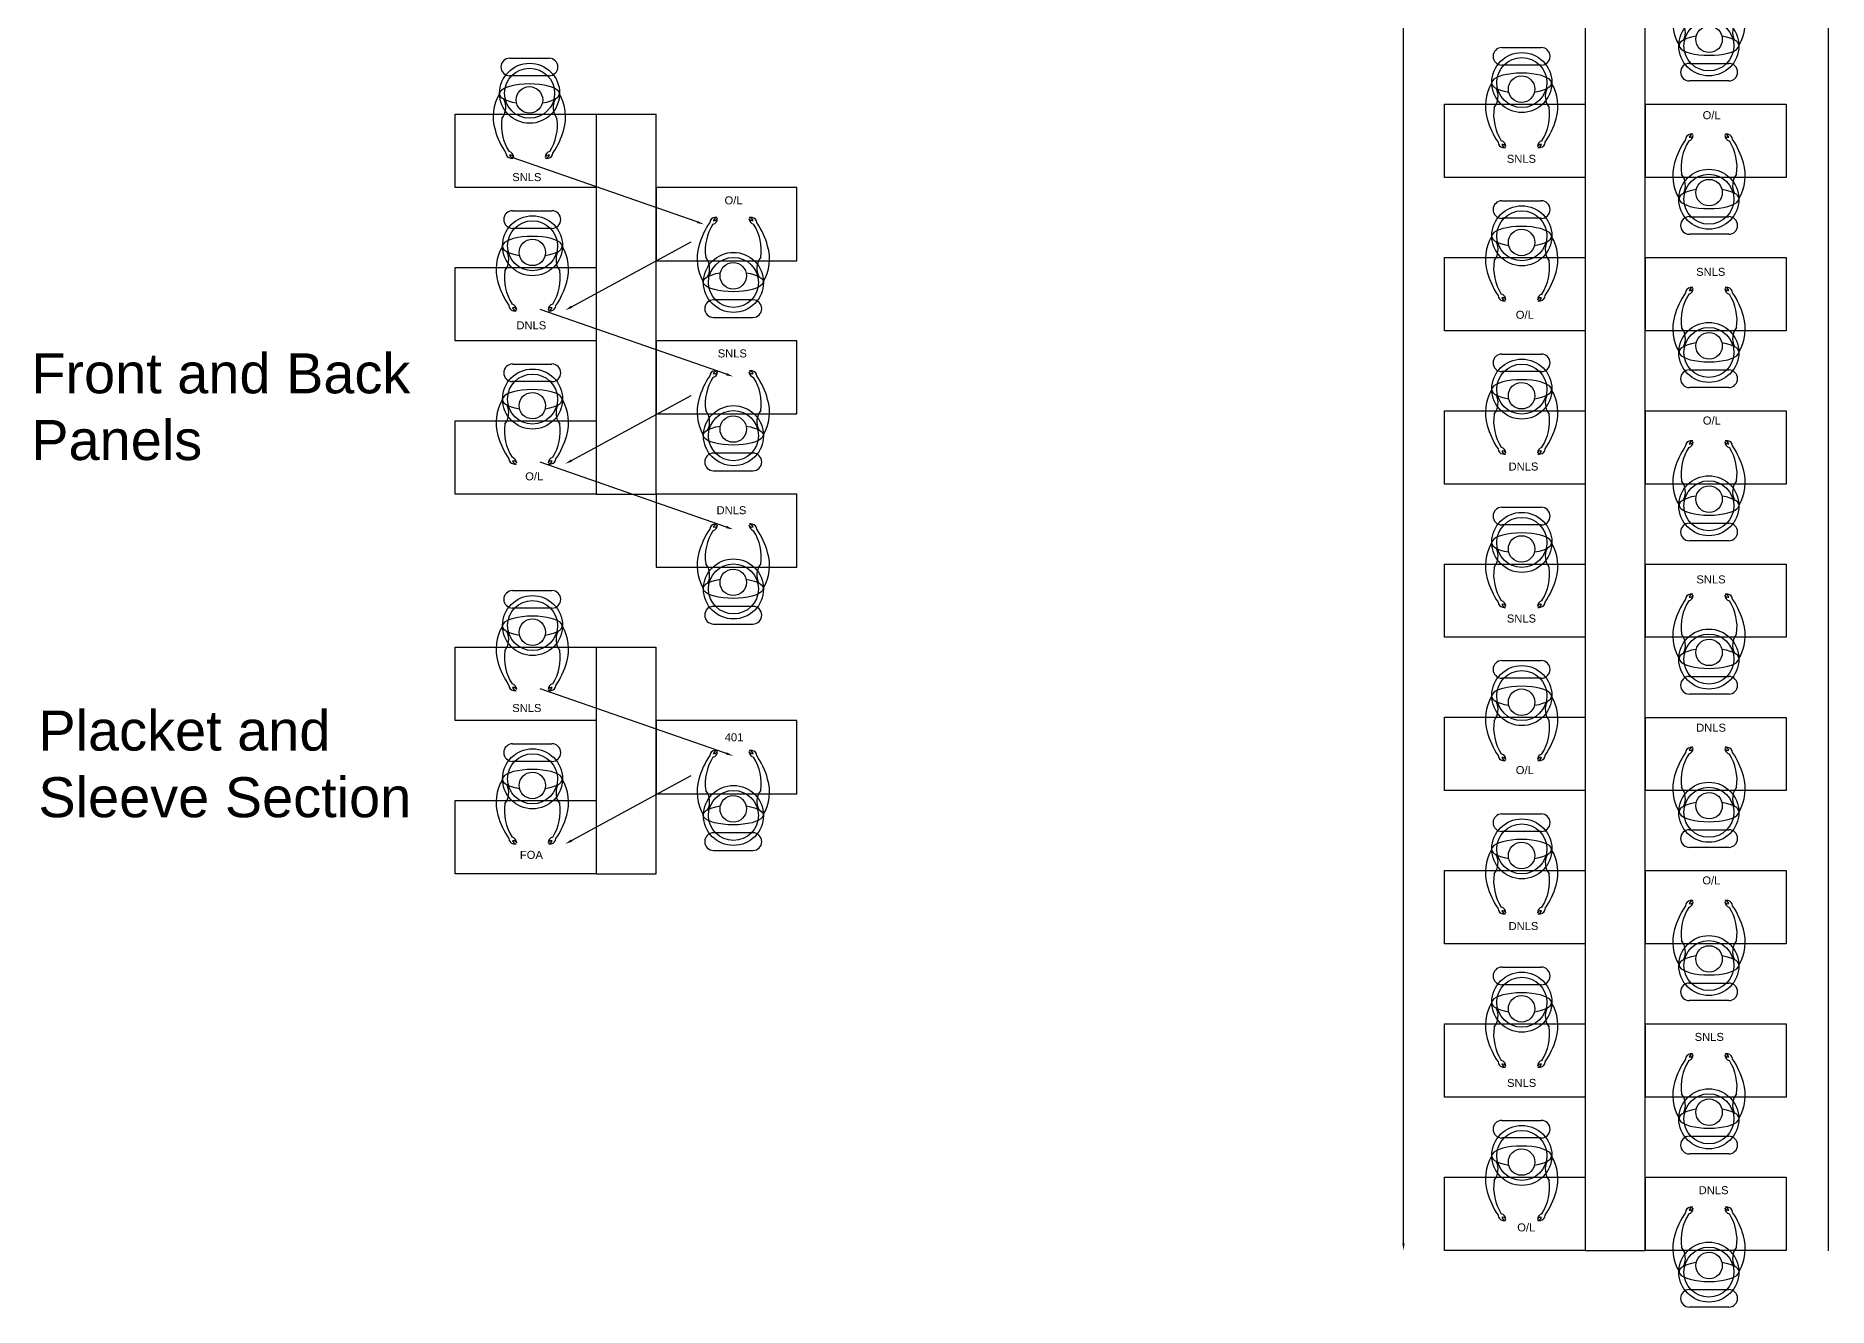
# Model space of a CAD drawing. Header units: feet. Extents: x 2.7 to 47.6, y 13.3 to 84.6.
# Drawn here: x 2.73 to 47.52, y 13.29 to 45.06 of the extents above; entities that cross this region are included whole.
import ezdxf

# ---------------------------------------------------------------- set-up
doc = ezdxf.new("R2010")
doc.units = ezdxf.units.FT
doc.header["$MEASUREMENT"] = 0
doc.styles.get("Standard").update_dxf_attribs({"font": 'arial.ttf'})

# ---------------------------------------------------------------- blocks, each defined once
blk = doc.blocks.new('*U15')
for points in [[(-0.324, 1.624), (0.66, 1.624)], [(0.66, 1.185), (-0.324, 1.185)]]:
    blk.add_lwpolyline(points)
blk.add_lwpolyline([(1.76, -1.624), (-1.76, -1.624), (-1.76, 0.206), (1.76, 0.206)], close=True)
for centre, radius in [((0.174, 0.748), 0.75), ((0.174, 0.748), 0.625), ((0.169, 0.583), 0.331)]:
    blk.add_circle(centre, radius)
for centre, radius, start, end in [((-0.324, 1.404), 0.22, 90, 270), ((0.66, 1.404), 0.22, 270, 90), ((0.393, 0.161), 1.129, 149.5661, 196.4975), ((-0.862, 0.399), 0.441, 321.0084, 27.6325), ((1.201, 0.399), 0.441, 152.3675, 218.9916), ((-0.054, 0.161), 1.129, 343.5025, 30.4339), ((0.7, -0.047), 1.231, 172.1339, 212.4052), ((-0.362, -0.047), 1.231, 327.5948, 7.8661), ((1.171, 0.345), 1.928, 195.1511, 214.4355), ((-0.832, 0.345), 1.928, 325.5645, 344.8489), ((-0.279, -0.735), 0.141, 184.3901, 259.8775), ((-0.383, -0.861), 0.161, 4.7874, 74.1711), ((-0.303, -0.887), 0.0892, 25.56, 106.9811), ((-0.2, -0.734), 0.146, 207.5188, 255.3197), ((-0.249, -0.157), 0.719, 265.656, 270.9775), ((0.722, -0.861), 0.161, 105.8289, 175.2126), ((0.642, -0.887), 0.0892, 73.0189, 154.44), ((0.538, -0.734), 0.146, 284.6803, 332.4812), ((0.587, -0.157), 0.719, 269.0225, 274.344), ((0.617, -0.735), 0.141, 280.1225, 355.6099)]:
    blk.add_arc(centre, radius, start, end)
blk.add_ellipse((0.169, 0.733), major_axis=(-0.75, 0), ratio=0.333333, start_param=2.015544, end_param=7.409234)
blk = doc.blocks.new('*U16')
at = {"color": 0, "linetype": 'ByBlock', "lineweight": -2, "transparency": 16777216}
for p in [(0, 61.28), (0, 57.45), (0, 53.62), (0, 49.79), (0, 45.96), (0, 42.13), (0, 38.3), (0, 34.47), (0, 30.64), (0, 26.81), (0, 22.98), (0, 19.15), (0, 15.32), (0, 11.49), (0, 7.66), (0, 3.83), (0, 0)]:
    blk.add_blockref('*U15', p, dxfattribs=at)
blk = doc.blocks.new('Arrow')
at = {"linetype": 'ByBlock', "lineweight": -2}
blk.add_lwpolyline([(19.992, 74.917), (15.339, 76.537)], dxfattribs=at)
blk.add_solid([(20.002, 74.945), (20.162, 74.858), (19.982, 74.889)])
blk = doc.blocks.new('arrow 2')
at = {"linetype": 'ByBlock', "lineweight": -2}
blk.add_lwpolyline([(16.121, 72.812), (19.11, 74.436)], dxfattribs=at)
blk.add_solid([(16.136, 72.785), (15.963, 72.726), (16.107, 72.838)])

msp = doc.modelspace()

# ---------------------------------------------------------------- linework, layer by layer
for p, q in [((16.732, 43.101), (18.232, 43.101)), ((16.732, 33.61), (18.232, 33.61)), ((16.732, 29.78), (16.732, 24.12)), ((16.732, 29.779), (18.232, 29.779)), ((18.232, 24.12), (18.232, 29.78)), ((16.732, 24.12), (18.232, 24.12)), ((41.453, 14.71), (42.953, 14.71))]:
    msp.add_line(p, q)
at = {"linetype": 'ByBlock', "lineweight": -2}
for points in [[(36.91, 14.89), (36.91, 77.831)], [(47.522, 77.639), (47.522, 14.702)]]:
    msp.add_lwpolyline(points, dxfattribs=at)
for points in [[(42.953, 14.71), (42.953, 77.819), (41.453, 77.819), (41.453, 14.71)], [(14.574, 44.5), (15.559, 44.5)], [(39.369, 44.768), (40.353, 44.768)], [(39.369, 44.768), (40.353, 44.768)], [(15.559, 44.061), (14.574, 44.061)], [(40.353, 44.329), (39.369, 44.329)], [(40.353, 44.329), (39.369, 44.329)], [(16.732, 43.101), (16.732, 33.61)], [(18.232, 33.61), (18.232, 43.101)], [(39.369, 40.938), (40.353, 40.938)], [(39.369, 40.938), (40.353, 40.938)], [(14.648, 40.688), (15.632, 40.688)], [(40.353, 40.499), (39.369, 40.499)], [(40.353, 40.499), (39.369, 40.499)], [(15.632, 40.249), (14.648, 40.249)], [(20.653, 38.462), (19.669, 38.462)], [(19.669, 38.022), (20.653, 38.022)], [(14.648, 36.858), (15.632, 36.858)], [(39.369, 37.108), (40.353, 37.108)], [(39.369, 37.108), (40.353, 37.108)], [(15.632, 36.419), (14.648, 36.419)], [(40.353, 36.669), (39.369, 36.669)], [(40.353, 36.669), (39.369, 36.669)], [(20.653, 34.632), (19.669, 34.632)], [(19.669, 34.192), (20.653, 34.192)], [(39.369, 33.278), (40.353, 33.278)], [(40.353, 32.839), (39.369, 32.839)], [(14.648, 31.198), (15.632, 31.198)], [(15.632, 30.759), (14.648, 30.759)], [(20.653, 30.802), (19.669, 30.802)], [(19.669, 30.362), (20.653, 30.362)], [(39.369, 29.448), (40.353, 29.448)], [(40.353, 29.009), (39.369, 29.009)], [(14.648, 27.368), (15.632, 27.368)], [(15.632, 26.929), (14.648, 26.929)], [(39.369, 25.618), (40.353, 25.618)], [(20.653, 25.142), (19.669, 25.142)], [(40.353, 25.179), (39.369, 25.179)], [(19.669, 24.704), (20.653, 24.704)], [(39.369, 21.788), (40.353, 21.788)], [(40.353, 21.349), (39.369, 21.349)], [(39.369, 17.958), (40.353, 17.958)], [(40.353, 17.519), (39.369, 17.519)]]:
    msp.add_lwpolyline(points)
for points in [[(16.732, 41.27), (13.212, 41.27), (13.212, 43.101), (16.732, 43.101)], [(41.453, 41.52), (37.933, 41.52), (37.933, 43.35), (41.453, 43.35)], [(41.453, 41.52), (37.933, 41.52), (37.933, 43.35), (41.453, 43.35)], [(21.753, 41.27), (18.232, 41.27), (18.232, 39.44), (21.753, 39.44)], [(41.453, 37.69), (37.933, 37.69), (37.933, 39.52), (41.453, 39.52)], [(41.453, 37.69), (37.933, 37.69), (37.933, 39.52), (41.453, 39.52)], [(16.732, 37.44), (13.212, 37.44), (13.212, 39.271), (16.732, 39.271)], [(21.753, 37.44), (18.232, 37.44), (18.232, 35.61), (21.753, 35.61)], [(16.732, 33.61), (13.212, 33.61), (13.212, 35.441), (16.732, 35.441)], [(41.453, 33.86), (37.933, 33.86), (37.933, 35.69), (41.453, 35.69)], [(41.453, 33.86), (37.933, 33.86), (37.933, 35.69), (41.453, 35.69)], [(21.753, 33.61), (18.232, 33.61), (18.232, 31.78), (21.753, 31.78)], [(41.453, 30.03), (37.933, 30.03), (37.933, 31.86), (41.453, 31.86)], [(16.732, 27.95), (13.212, 27.95), (13.212, 29.78), (16.732, 29.78)], [(21.753, 27.95), (18.232, 27.95), (18.232, 26.12), (21.753, 26.12)], [(41.453, 26.2), (37.933, 26.2), (37.933, 28.03), (41.453, 28.03)], [(16.732, 24.12), (13.212, 24.12), (13.212, 25.95), (16.732, 25.95)], [(41.453, 22.37), (37.933, 22.37), (37.933, 24.2), (41.453, 24.2)], [(41.453, 18.54), (37.933, 18.54), (37.933, 20.37), (41.453, 20.37)], [(41.453, 14.71), (37.933, 14.71), (37.933, 16.54), (41.453, 16.54)]]:
    msp.add_lwpolyline(points, close=True)
for centre, radius in [((15.073, 43.624), 0.75), ((39.867, 43.892), 0.75), ((39.867, 43.892), 0.75), ((39.867, 43.892), 0.625), ((39.867, 43.892), 0.625), ((15.073, 43.624), 0.625), ((39.862, 43.727), 0.331), ((39.862, 43.727), 0.331), ((15.068, 43.459), 0.331), ((39.867, 40.062), 0.75), ((39.867, 40.062), 0.75), ((15.146, 39.813), 0.75), ((15.146, 39.813), 0.625), ((39.867, 40.062), 0.625), ((39.867, 40.062), 0.625), ((15.141, 39.648), 0.331), ((39.862, 39.897), 0.331), ((39.862, 39.897), 0.331), ((20.167, 38.898), 0.75), ((20.167, 38.898), 0.625), ((20.162, 39.063), 0.331), ((15.146, 35.983), 0.75), ((39.867, 36.232), 0.75), ((39.867, 36.232), 0.75), ((39.867, 36.232), 0.625), ((39.867, 36.232), 0.625), ((15.146, 35.983), 0.625), ((39.862, 36.067), 0.331), ((39.862, 36.067), 0.331), ((15.141, 35.818), 0.331), ((20.167, 35.068), 0.75), ((20.167, 35.068), 0.625), ((20.162, 35.233), 0.331), ((39.867, 32.402), 0.75), ((39.867, 32.402), 0.625), ((39.862, 32.237), 0.331), ((20.167, 31.238), 0.75), ((20.167, 31.238), 0.625), ((20.162, 31.403), 0.331), ((15.146, 30.323), 0.75), ((15.146, 30.323), 0.625), ((15.141, 30.158), 0.331), ((39.867, 28.572), 0.75), ((39.867, 28.572), 0.625), ((39.862, 28.407), 0.331), ((15.146, 26.493), 0.75), ((15.146, 26.493), 0.625), ((15.141, 26.328), 0.331), ((20.167, 25.578), 0.75), ((20.167, 25.578), 0.625), ((20.162, 25.743), 0.331), ((39.867, 24.742), 0.75), ((39.867, 24.742), 0.625), ((39.862, 24.577), 0.331), ((39.867, 20.912), 0.75), ((39.867, 20.912), 0.625), ((39.862, 20.747), 0.331), ((39.867, 17.082), 0.75), ((39.867, 17.082), 0.625), ((39.862, 16.917), 0.331)]:
    msp.add_circle(centre, radius)
for centre, radius, start, end in [((14.574, 44.28), 0.22, 90, 270), ((15.559, 44.28), 0.22, 270, 90), ((39.369, 44.548), 0.22, 90, 270), ((39.369, 44.548), 0.22, 90, 270), ((40.353, 44.548), 0.22, 270, 90), ((40.353, 44.548), 0.22, 270, 90), ((15.291, 43.037), 1.129, 149.5661, 196.4975), ((14.037, 43.275), 0.441, 321.0084, 27.6325), ((16.099, 43.275), 0.441, 152.3675, 218.9916), ((14.844, 43.037), 1.129, 343.5025, 30.4339), ((40.086, 43.305), 1.129, 149.5661, 196.4975), ((40.086, 43.305), 1.129, 149.5661, 196.4975), ((38.831, 43.543), 0.441, 321.0084, 27.6325), ((38.831, 43.543), 0.441, 321.0084, 27.6325), ((40.894, 43.543), 0.441, 152.3675, 218.9916), ((40.894, 43.543), 0.441, 152.3675, 218.9916), ((39.639, 43.305), 1.129, 343.5025, 30.4339), ((39.639, 43.305), 1.129, 343.5025, 30.4339), ((15.599, 42.829), 1.231, 172.1339, 212.4052), ((14.537, 42.829), 1.231, 327.5948, 7.8661), ((40.393, 43.097), 1.231, 172.1339, 212.4052), ((40.393, 43.097), 1.231, 172.1339, 212.4052), ((39.331, 43.097), 1.231, 327.5948, 7.8661), ((39.331, 43.097), 1.231, 327.5948, 7.8661), ((16.069, 43.221), 1.928, 195.1511, 214.4355), ((14.066, 43.221), 1.928, 325.5645, 344.8489), ((40.864, 43.489), 1.928, 195.1511, 214.4355), ((40.864, 43.489), 1.928, 195.1511, 214.4355), ((38.861, 43.489), 1.928, 325.5645, 344.8489), ((38.861, 43.489), 1.928, 325.5645, 344.8489), ((14.62, 42.141), 0.141, 184.3901, 259.8775), ((14.516, 42.015), 0.161, 4.7874, 74.1711), ((15.62, 42.015), 0.161, 105.8289, 175.2126), ((15.516, 42.141), 0.141, 280.1225, 355.6099), ((39.414, 42.409), 0.141, 184.3901, 259.8775), ((39.414, 42.409), 0.141, 184.3901, 259.8775), ((39.31, 42.282), 0.161, 4.7874, 74.1711), ((39.31, 42.282), 0.161, 4.7874, 74.1711), ((39.39, 42.257), 0.0892, 25.56, 106.9811), ((39.39, 42.257), 0.0892, 25.56, 106.9811), ((39.494, 42.41), 0.146, 207.5188, 255.3197), ((39.494, 42.41), 0.146, 207.5188, 255.3197), ((39.444, 42.987), 0.719, 265.656, 270.9775), ((39.444, 42.987), 0.719, 265.656, 270.9775), ((40.415, 42.282), 0.161, 105.8289, 175.2126), ((40.415, 42.282), 0.161, 105.8289, 175.2126), ((40.335, 42.257), 0.0892, 73.0189, 154.44), ((40.335, 42.257), 0.0892, 73.0189, 154.44), ((40.231, 42.41), 0.146, 284.6803, 332.4812), ((40.231, 42.41), 0.146, 284.6803, 332.4812), ((40.281, 42.987), 0.719, 269.0225, 274.344), ((40.281, 42.987), 0.719, 269.0225, 274.344), ((40.31, 42.409), 0.141, 280.1225, 355.6099), ((40.31, 42.409), 0.141, 280.1225, 355.6099), ((14.595, 41.99), 0.0892, 25.56, 106.9811), ((14.699, 42.142), 0.146, 207.5188, 255.3197), ((14.65, 42.72), 0.719, 265.656, 270.9775), ((15.541, 41.99), 0.0892, 73.0189, 154.44), ((15.437, 42.142), 0.146, 284.6803, 332.4812), ((15.486, 42.72), 0.719, 269.0225, 274.344), ((39.369, 40.718), 0.22, 90, 270), ((39.369, 40.718), 0.22, 90, 270), ((40.353, 40.718), 0.22, 270, 90), ((40.353, 40.718), 0.22, 270, 90), ((14.648, 40.469), 0.22, 90, 270), ((15.632, 40.469), 0.22, 270, 90), ((21.164, 39.302), 1.928, 145.5645, 164.8489), ((20.693, 39.694), 1.231, 147.5948, 187.8661), ((19.714, 40.381), 0.141, 100.1225, 175.6099), ((19.61, 40.508), 0.161, 285.8289, 355.2126), ((19.793, 40.38), 0.146, 104.6803, 152.4812), ((19.689, 40.533), 0.0892, 253.0189, 334.44), ((19.744, 39.803), 0.719, 89.0225, 94.344), ((20.635, 40.533), 0.0892, 205.56, 286.9811), ((20.714, 40.508), 0.161, 184.7874, 254.1711), ((20.58, 39.803), 0.719, 85.656, 90.9775), ((20.531, 40.38), 0.146, 27.5188, 75.3197), ((20.61, 40.381), 0.141, 4.3901, 79.8775), ((19.631, 39.694), 1.231, 352.1339, 32.4052), ((19.16, 39.302), 1.928, 15.1511, 34.4355), ((40.086, 39.475), 1.129, 149.5661, 196.4975), ((40.086, 39.475), 1.129, 149.5661, 196.4975), ((38.831, 39.713), 0.441, 321.0084, 27.6325), ((38.831, 39.713), 0.441, 321.0084, 27.6325), ((40.894, 39.713), 0.441, 152.3675, 218.9916), ((40.894, 39.713), 0.441, 152.3675, 218.9916), ((39.639, 39.475), 1.129, 343.5025, 30.4339), ((39.639, 39.475), 1.129, 343.5025, 30.4339), ((15.365, 39.226), 1.129, 149.5661, 196.4975), ((14.11, 39.463), 0.441, 321.0084, 27.6325), ((16.173, 39.463), 0.441, 152.3675, 218.9916), ((14.918, 39.226), 1.129, 343.5025, 30.4339), ((20.385, 39.485), 1.129, 163.5025, 210.4339), ((19.131, 39.248), 0.441, 332.3675, 38.9916), ((21.193, 39.248), 0.441, 141.0084, 207.6325), ((19.938, 39.485), 1.129, 329.5661, 16.4975), ((40.393, 39.267), 1.231, 172.1339, 212.4052), ((40.393, 39.267), 1.231, 172.1339, 212.4052), ((39.331, 39.267), 1.231, 327.5948, 7.8661), ((39.331, 39.267), 1.231, 327.5948, 7.8661), ((15.672, 39.017), 1.231, 172.1339, 212.4052), ((14.61, 39.017), 1.231, 327.5948, 7.8661), ((40.864, 39.659), 1.928, 195.1511, 214.4355), ((40.864, 39.659), 1.928, 195.1511, 214.4355), ((38.861, 39.659), 1.928, 325.5645, 344.8489), ((38.861, 39.659), 1.928, 325.5645, 344.8489), ((16.143, 39.409), 1.928, 195.1511, 214.4355), ((14.14, 39.409), 1.928, 325.5645, 344.8489), ((39.414, 38.579), 0.141, 184.3901, 259.8775), ((39.414, 38.579), 0.141, 184.3901, 259.8775), ((39.31, 38.452), 0.161, 4.7874, 74.1711), ((39.31, 38.452), 0.161, 4.7874, 74.1711), ((40.415, 38.452), 0.161, 105.8289, 175.2126), ((40.415, 38.452), 0.161, 105.8289, 175.2126), ((40.31, 38.579), 0.141, 280.1225, 355.6099), ((40.31, 38.579), 0.141, 280.1225, 355.6099), ((14.693, 38.33), 0.141, 184.3901, 259.8775), ((14.589, 38.203), 0.161, 4.7874, 74.1711), ((14.669, 38.178), 0.0892, 25.56, 106.9811), ((14.772, 38.331), 0.146, 207.5188, 255.3197), ((14.723, 38.908), 0.719, 265.656, 270.9775), ((15.694, 38.203), 0.161, 105.8289, 175.2126), ((15.614, 38.178), 0.0892, 73.0189, 154.44), ((15.51, 38.331), 0.146, 284.6803, 332.4812), ((15.56, 38.908), 0.719, 269.0225, 274.344), ((15.589, 38.33), 0.141, 280.1225, 355.6099), ((19.669, 38.242), 0.22, 90, 270), ((20.653, 38.242), 0.22, 270, 90), ((39.39, 38.427), 0.0892, 25.56, 106.9811), ((39.39, 38.427), 0.0892, 25.56, 106.9811), ((39.494, 38.58), 0.146, 207.5188, 255.3197), ((39.494, 38.58), 0.146, 207.5188, 255.3197), ((39.444, 39.157), 0.719, 265.656, 270.9775), ((39.444, 39.157), 0.719, 265.656, 270.9775), ((40.335, 38.427), 0.0892, 73.0189, 154.44), ((40.335, 38.427), 0.0892, 73.0189, 154.44), ((40.231, 38.58), 0.146, 284.6803, 332.4812), ((40.231, 38.58), 0.146, 284.6803, 332.4812), ((40.281, 39.157), 0.719, 269.0225, 274.344), ((40.281, 39.157), 0.719, 269.0225, 274.344), ((14.648, 36.639), 0.22, 90, 270), ((15.632, 36.639), 0.22, 270, 90), ((39.369, 36.888), 0.22, 90, 270), ((39.369, 36.888), 0.22, 90, 270), ((40.353, 36.888), 0.22, 270, 90), ((40.353, 36.888), 0.22, 270, 90), ((21.164, 35.472), 1.928, 145.5645, 164.8489), ((20.693, 35.864), 1.231, 147.5948, 187.8661), ((19.714, 36.551), 0.141, 100.1225, 175.6099), ((19.61, 36.678), 0.161, 285.8289, 355.2126), ((19.793, 36.55), 0.146, 104.6803, 152.4812), ((19.689, 36.703), 0.0892, 253.0189, 334.44), ((19.744, 35.973), 0.719, 89.0225, 94.344), ((20.635, 36.703), 0.0892, 205.56, 286.9811), ((20.714, 36.678), 0.161, 184.7874, 254.1711), ((20.58, 35.973), 0.719, 85.656, 90.9775), ((20.531, 36.55), 0.146, 27.5188, 75.3197), ((20.61, 36.551), 0.141, 4.3901, 79.8775), ((19.631, 35.864), 1.231, 352.1339, 32.4052), ((19.16, 35.472), 1.928, 15.1511, 34.4355), ((15.365, 35.396), 1.129, 149.5661, 196.4975), ((14.11, 35.633), 0.441, 321.0084, 27.6325), ((16.173, 35.633), 0.441, 152.3675, 218.9916), ((14.918, 35.396), 1.129, 343.5025, 30.4339), ((20.385, 35.655), 1.129, 163.5025, 210.4339), ((19.938, 35.655), 1.129, 329.5661, 16.4975), ((40.086, 35.645), 1.129, 149.5661, 196.4975), ((40.086, 35.645), 1.129, 149.5661, 196.4975), ((38.831, 35.883), 0.441, 321.0084, 27.6325), ((38.831, 35.883), 0.441, 321.0084, 27.6325), ((40.894, 35.883), 0.441, 152.3675, 218.9916), ((40.894, 35.883), 0.441, 152.3675, 218.9916), ((39.639, 35.645), 1.129, 343.5025, 30.4339), ((39.639, 35.645), 1.129, 343.5025, 30.4339), ((19.131, 35.418), 0.441, 332.3675, 38.9916), ((21.193, 35.418), 0.441, 141.0084, 207.6325), ((40.393, 35.437), 1.231, 172.1339, 212.4052), ((40.393, 35.437), 1.231, 172.1339, 212.4052), ((39.331, 35.437), 1.231, 327.5948, 7.8661), ((39.331, 35.437), 1.231, 327.5948, 7.8661), ((16.143, 35.579), 1.928, 195.1511, 214.4355), ((15.672, 35.187), 1.231, 172.1339, 212.4052), ((14.61, 35.187), 1.231, 327.5948, 7.8661), ((14.14, 35.579), 1.928, 325.5645, 344.8489), ((40.864, 35.829), 1.928, 195.1511, 214.4355), ((40.864, 35.829), 1.928, 195.1511, 214.4355), ((38.861, 35.829), 1.928, 325.5645, 344.8489), ((38.861, 35.829), 1.928, 325.5645, 344.8489), ((14.693, 34.5), 0.141, 184.3901, 259.8775), ((14.589, 34.373), 0.161, 4.7874, 74.1711), ((15.694, 34.373), 0.161, 105.8289, 175.2126), ((15.589, 34.5), 0.141, 280.1225, 355.6099), ((19.669, 34.412), 0.22, 90, 270), ((20.653, 34.412), 0.22, 270, 90), ((39.414, 34.749), 0.141, 184.3901, 259.8775), ((39.414, 34.749), 0.141, 184.3901, 259.8775), ((39.31, 34.622), 0.161, 4.7874, 74.1711), ((39.31, 34.622), 0.161, 4.7874, 74.1711), ((39.39, 34.597), 0.0892, 25.56, 106.9811), ((39.39, 34.597), 0.0892, 25.56, 106.9811), ((39.494, 34.75), 0.146, 207.5188, 255.3197), ((39.494, 34.75), 0.146, 207.5188, 255.3197), ((39.444, 35.327), 0.719, 265.656, 270.9775), ((39.444, 35.327), 0.719, 265.656, 270.9775), ((40.415, 34.622), 0.161, 105.8289, 175.2126), ((40.415, 34.622), 0.161, 105.8289, 175.2126), ((40.335, 34.597), 0.0892, 73.0189, 154.44), ((40.335, 34.597), 0.0892, 73.0189, 154.44), ((40.231, 34.75), 0.146, 284.6803, 332.4812), ((40.231, 34.75), 0.146, 284.6803, 332.4812), ((40.281, 35.327), 0.719, 269.0225, 274.344), ((40.281, 35.327), 0.719, 269.0225, 274.344), ((40.31, 34.749), 0.141, 280.1225, 355.6099), ((40.31, 34.749), 0.141, 280.1225, 355.6099), ((14.669, 34.348), 0.0892, 25.56, 106.9811), ((14.772, 34.501), 0.146, 207.5188, 255.3197), ((14.723, 35.078), 0.719, 265.656, 270.9775), ((15.614, 34.348), 0.0892, 73.0189, 154.44), ((15.51, 34.501), 0.146, 284.6803, 332.4812), ((15.56, 35.078), 0.719, 269.0225, 274.344), ((39.369, 33.058), 0.22, 90, 270), ((40.353, 33.058), 0.22, 270, 90), ((21.164, 31.642), 1.928, 145.5645, 164.8489), ((19.714, 32.721), 0.141, 100.1225, 175.6099), ((19.61, 32.848), 0.161, 285.8289, 355.2126), ((19.793, 32.72), 0.146, 104.6803, 152.4812), ((19.689, 32.873), 0.0892, 253.0189, 334.44), ((19.744, 32.143), 0.719, 89.0225, 94.344), ((20.635, 32.873), 0.0892, 205.56, 286.9811), ((20.714, 32.848), 0.161, 184.7874, 254.1711), ((20.58, 32.143), 0.719, 85.656, 90.9775), ((20.531, 32.72), 0.146, 27.5188, 75.3197), ((20.61, 32.721), 0.141, 4.3901, 79.8775), ((19.16, 31.642), 1.928, 15.1511, 34.4355), ((20.693, 32.034), 1.231, 147.5948, 187.8661), ((19.631, 32.034), 1.231, 352.1339, 32.4052), ((40.086, 31.815), 1.129, 149.5661, 196.4975), ((38.831, 32.053), 0.441, 321.0084, 27.6325), ((40.894, 32.053), 0.441, 152.3675, 218.9916), ((39.639, 31.815), 1.129, 343.5025, 30.4339), ((20.385, 31.825), 1.129, 163.5025, 210.4339), ((19.131, 31.588), 0.441, 332.3675, 38.9916), ((21.193, 31.588), 0.441, 141.0084, 207.6325), ((19.938, 31.825), 1.129, 329.5661, 16.4975), ((40.864, 31.999), 1.928, 195.1511, 214.4355), ((40.393, 31.607), 1.231, 172.1339, 212.4052), ((39.331, 31.607), 1.231, 327.5948, 7.8661), ((38.861, 31.999), 1.928, 325.5645, 344.8489), ((14.648, 30.979), 0.22, 90, 270), ((15.632, 30.979), 0.22, 270, 90), ((39.414, 30.919), 0.141, 184.3901, 259.8775), ((39.31, 30.792), 0.161, 4.7874, 74.1711), ((40.415, 30.792), 0.161, 105.8289, 175.2126), ((40.31, 30.919), 0.141, 280.1225, 355.6099), ((19.669, 30.582), 0.22, 90, 270), ((20.653, 30.582), 0.22, 270, 90), ((39.39, 30.767), 0.0892, 25.56, 106.9811), ((39.494, 30.92), 0.146, 207.5188, 255.3197), ((39.444, 31.497), 0.719, 265.656, 270.9775), ((40.335, 30.767), 0.0892, 73.0189, 154.44), ((40.231, 30.92), 0.146, 284.6803, 332.4812), ((40.281, 31.497), 0.719, 269.0225, 274.344), ((15.365, 29.736), 1.129, 149.5661, 196.4975), ((14.11, 29.973), 0.441, 321.0084, 27.6325), ((16.173, 29.973), 0.441, 152.3675, 218.9916), ((14.918, 29.736), 1.129, 343.5025, 30.4339), ((15.672, 29.527), 1.231, 172.1339, 212.4052), ((14.61, 29.527), 1.231, 327.5948, 7.8661), ((16.143, 29.919), 1.928, 195.1511, 214.4355), ((14.14, 29.919), 1.928, 325.5645, 344.8489), ((39.369, 29.228), 0.22, 90, 270), ((40.353, 29.228), 0.22, 270, 90), ((14.693, 28.84), 0.141, 184.3901, 259.8775), ((14.589, 28.713), 0.161, 4.7874, 74.1711), ((14.669, 28.688), 0.0892, 25.56, 106.9811), ((14.772, 28.841), 0.146, 207.5188, 255.3197), ((14.723, 29.418), 0.719, 265.656, 270.9775), ((15.694, 28.713), 0.161, 105.8289, 175.2126), ((15.614, 28.688), 0.0892, 73.0189, 154.44), ((15.51, 28.841), 0.146, 284.6803, 332.4812), ((15.56, 29.418), 0.719, 269.0225, 274.344), ((15.589, 28.84), 0.141, 280.1225, 355.6099), ((40.086, 27.985), 1.129, 149.5661, 196.4975), ((38.831, 28.223), 0.441, 321.0084, 27.6325), ((40.894, 28.223), 0.441, 152.3675, 218.9916), ((39.639, 27.985), 1.129, 343.5025, 30.4339), ((40.393, 27.777), 1.231, 172.1339, 212.4052), ((39.331, 27.777), 1.231, 327.5948, 7.8661), ((14.648, 27.149), 0.22, 90, 270), ((15.632, 27.149), 0.22, 270, 90), ((40.864, 28.169), 1.928, 195.1511, 214.4355), ((38.861, 28.169), 1.928, 325.5645, 344.8489), ((21.164, 25.982), 1.928, 145.5645, 164.8489), ((20.693, 26.373), 1.231, 147.5948, 187.8661), ((19.714, 27.061), 0.141, 100.1225, 175.6099), ((19.61, 27.188), 0.161, 285.8289, 355.2126), ((19.793, 27.06), 0.146, 104.6803, 152.4812), ((19.689, 27.213), 0.0892, 253.0189, 334.44), ((19.744, 26.483), 0.719, 89.0225, 94.344), ((20.635, 27.213), 0.0892, 205.56, 286.9811), ((20.714, 27.188), 0.161, 184.7874, 254.1711), ((20.58, 26.483), 0.719, 85.656, 90.9775), ((20.531, 27.06), 0.146, 27.5188, 75.3197), ((20.61, 27.061), 0.141, 4.3901, 79.8775), ((19.631, 26.373), 1.231, 352.1339, 32.4052), ((19.16, 25.982), 1.928, 15.1511, 34.4355), ((39.414, 27.089), 0.141, 184.3901, 259.8775), ((39.31, 26.962), 0.161, 4.7874, 74.1711), ((39.39, 26.937), 0.0892, 25.56, 106.9811), ((39.494, 27.09), 0.146, 207.5188, 255.3197), ((39.444, 27.667), 0.719, 265.656, 270.9775), ((40.415, 26.962), 0.161, 105.8289, 175.2126), ((40.335, 26.937), 0.0892, 73.0189, 154.44), ((40.231, 27.09), 0.146, 284.6803, 332.4812), ((40.281, 27.667), 0.719, 269.0225, 274.344), ((40.31, 27.089), 0.141, 280.1225, 355.6099), ((15.365, 25.906), 1.129, 149.5661, 196.4975), ((14.918, 25.906), 1.129, 343.5025, 30.4339), ((20.385, 26.165), 1.129, 163.5025, 210.4339), ((19.938, 26.165), 1.129, 329.5661, 16.4975), ((14.11, 26.143), 0.441, 321.0084, 27.6325), ((16.173, 26.143), 0.441, 152.3675, 218.9916), ((19.131, 25.928), 0.441, 332.3675, 38.9916), ((21.193, 25.928), 0.441, 141.0084, 207.6325), ((16.143, 26.089), 1.928, 195.1511, 214.4355), ((15.672, 25.697), 1.231, 172.1339, 212.4052), ((14.61, 25.697), 1.231, 327.5948, 7.8661), ((14.14, 26.089), 1.928, 325.5645, 344.8489), ((39.369, 25.398), 0.22, 90, 270), ((40.353, 25.398), 0.22, 270, 90), ((19.669, 24.924), 0.22, 90, 270), ((20.653, 24.924), 0.22, 270, 90), ((14.693, 25.01), 0.141, 184.3901, 259.8775), ((14.589, 24.883), 0.161, 4.7874, 74.1711), ((14.669, 24.858), 0.0892, 25.56, 106.9811), ((14.772, 25.011), 0.146, 207.5188, 255.3197), ((14.723, 25.588), 0.719, 265.656, 270.9775), ((15.694, 24.883), 0.161, 105.8289, 175.2126), ((15.614, 24.858), 0.0892, 73.0189, 154.44), ((15.51, 25.011), 0.146, 284.6803, 332.4812), ((15.56, 25.588), 0.719, 269.0225, 274.344), ((15.589, 25.01), 0.141, 280.1225, 355.6099), ((40.086, 24.155), 1.129, 149.5661, 196.4975), ((39.639, 24.155), 1.129, 343.5025, 30.4339), ((38.831, 24.393), 0.441, 321.0084, 27.6325), ((40.894, 24.393), 0.441, 152.3675, 218.9916), ((40.864, 24.339), 1.928, 195.1511, 214.4355), ((40.393, 23.947), 1.231, 172.1339, 212.4052), ((39.331, 23.947), 1.231, 327.5948, 7.8661), ((38.861, 24.339), 1.928, 325.5645, 344.8489), ((39.414, 23.259), 0.141, 184.3901, 259.8775), ((39.31, 23.132), 0.161, 4.7874, 74.1711), ((39.39, 23.107), 0.0892, 25.56, 106.9811), ((39.494, 23.26), 0.146, 207.5188, 255.3197), ((39.444, 23.837), 0.719, 265.656, 270.9775), ((40.415, 23.132), 0.161, 105.8289, 175.2126), ((40.335, 23.107), 0.0892, 73.0189, 154.44), ((40.231, 23.26), 0.146, 284.6803, 332.4812), ((40.281, 23.837), 0.719, 269.0225, 274.344), ((40.31, 23.259), 0.141, 280.1225, 355.6099), ((39.369, 21.568), 0.22, 90, 270), ((40.353, 21.568), 0.22, 270, 90), ((40.086, 20.325), 1.129, 149.5661, 196.4975), ((38.831, 20.563), 0.441, 321.0084, 27.6325), ((40.894, 20.563), 0.441, 152.3675, 218.9916), ((39.639, 20.325), 1.129, 343.5025, 30.4339), ((40.393, 20.117), 1.231, 172.1339, 212.4052), ((39.331, 20.117), 1.231, 327.5948, 7.8661), ((40.864, 20.509), 1.928, 195.1511, 214.4355), ((38.861, 20.509), 1.928, 325.5645, 344.8489), ((39.414, 19.429), 0.141, 184.3901, 259.8775), ((39.31, 19.302), 0.161, 4.7874, 74.1711), ((39.39, 19.277), 0.0892, 25.56, 106.9811), ((39.494, 19.43), 0.146, 207.5188, 255.3197), ((39.444, 20.007), 0.719, 265.656, 270.9775), ((40.415, 19.302), 0.161, 105.8289, 175.2126), ((40.335, 19.277), 0.0892, 73.0189, 154.44), ((40.231, 19.43), 0.146, 284.6803, 332.4812), ((40.281, 20.007), 0.719, 269.0225, 274.344), ((40.31, 19.429), 0.141, 280.1225, 355.6099), ((39.369, 17.738), 0.22, 90, 270), ((40.353, 17.738), 0.22, 270, 90), ((40.086, 16.495), 1.129, 149.5661, 196.4975), ((39.639, 16.495), 1.129, 343.5025, 30.4339), ((38.831, 16.733), 0.441, 321.0084, 27.6325), ((40.894, 16.733), 0.441, 152.3675, 218.9916), ((40.864, 16.679), 1.928, 195.1511, 214.4355), ((40.393, 16.287), 1.231, 172.1339, 212.4052), ((39.331, 16.287), 1.231, 327.5948, 7.8661), ((38.861, 16.679), 1.928, 325.5645, 344.8489), ((39.414, 15.599), 0.141, 184.3901, 259.8775), ((39.31, 15.472), 0.161, 4.7874, 74.1711), ((39.39, 15.447), 0.0892, 25.56, 106.9811), ((39.494, 15.6), 0.146, 207.5188, 255.3197), ((39.444, 16.177), 0.719, 265.656, 270.9775), ((40.415, 15.472), 0.161, 105.8289, 175.2126), ((40.335, 15.447), 0.0892, 73.0189, 154.44), ((40.231, 15.6), 0.146, 284.6803, 332.4812), ((40.281, 16.177), 0.719, 269.0225, 274.344), ((40.31, 15.599), 0.141, 280.1225, 355.6099)]:
    msp.add_arc(centre, radius, start, end)
for centre in [(39.862, 43.877), (39.862, 43.877), (15.068, 43.609), (15.141, 39.798), (39.862, 40.047), (39.862, 40.047), (39.862, 36.217), (39.862, 36.217), (15.141, 35.968), (39.862, 32.387), (15.141, 30.308), (39.862, 28.557), (15.141, 26.478), (39.862, 24.727), (39.862, 20.897), (39.862, 17.067)]:
    msp.add_ellipse(centre, major_axis=(-0.75, 0), ratio=0.333333, start_param=2.015544, end_param=7.409234)
at = {"extrusion": (0, 0, -1)}
for centre in [(20.162, 38.913), (20.162, 35.083), (20.162, 31.253), (20.162, 25.593)]:
    msp.add_ellipse(centre, major_axis=(-0.75, 0), ratio=0.333333, start_param=2.015544, end_param=7.409234, dxfattribs=at)
msp.add_solid([(36.94, 14.89), (36.91, 14.71), (36.88, 14.89)])

# ---------------------------------------------------------------- block references
at = {"rotation": 180}
msp.add_blockref('*U16', (44.714, 76.195), dxfattribs=at)
for name, p in [('Arrow', (-0.731, -34.509)), ('arrow 2', (0, -34.523)), ('Arrow', (0, -38.313)), ('arrow 2', (0, -38.364)), ('Arrow', (0, -42.133)), ('Arrow', (0, -47.791)), ('arrow 2', (0, -47.861))]:
    msp.add_blockref(name, p)

# ---------------------------------------------------------------- texts
at = {"attachment_point": 1}
for s, width, insert, char_height in [('O/L', 0.69971, (44.384, 43.176), 0.2), ('SNLS', 0.90536, (39.492, 42.086), 0.2), ('SNLS', 0.90536, (14.638, 41.629), 0.2), ('O/L', 0.69971, (19.944, 41.048), 0.2), ('SNLS', 0.90536, (44.223, 39.262), 0.2), ('O/L', 0.69971, (39.716, 38.189), 0.2), ('DNLS', 0.65486, (14.743, 37.925), 0.2), ('{\\H5x;Front and Back\\PPanels}', 9.58265, (2.62, 37.126), 0.2), ('SNLS', 0.90536, (19.773, 37.223), 0.2), ('O/L', 0.69971, (44.39, 35.546), 0.2), ('O/L', 0.69971, (14.963, 34.152), 0.2), ('DNLS', 0.65486, (39.535, 34.397), 0.2), ('DNLS', 0.65486, (19.744, 33.305), 0.2), ('SNLS', 0.90536, (44.23, 31.576), 0.2), ('SNLS', 0.90536, (39.492, 30.599), 0.2), ('Placket and \\PSleeve Section', 16.39841, (2.797, 28.2), 1), ('SNLS', 0.90536, (14.638, 28.362), 0.2), ('DNLS', 0.65486, (44.223, 27.871), 0.2), ('401', 0.857, (19.949, 27.631), 0.2), ('O/L', 0.69971, (39.716, 26.812), 0.2), ('FOA', 0.85456, (14.83, 24.693), 0.2), ('O/L', 0.69971, (44.378, 24.055), 0.2), ('DNLS', 0.65486, (39.535, 22.914), 0.2), ('SNLS', 0.90536, (44.186, 20.145), 0.2), ('SNLS', 0.90536, (39.498, 18.995), 0.2), ('DNLS', 0.65486, (44.286, 16.314), 0.2), ('O/L', 0.69971, (39.752, 15.384), 0.2)]:
    msp.add_mtext_dynamic_manual_height_columns(s, width=width, gutter_width=1, heights=[0], dxfattribs=dict(at, insert=insert, char_height=char_height))

doc.saveas('drawing.dxf')
